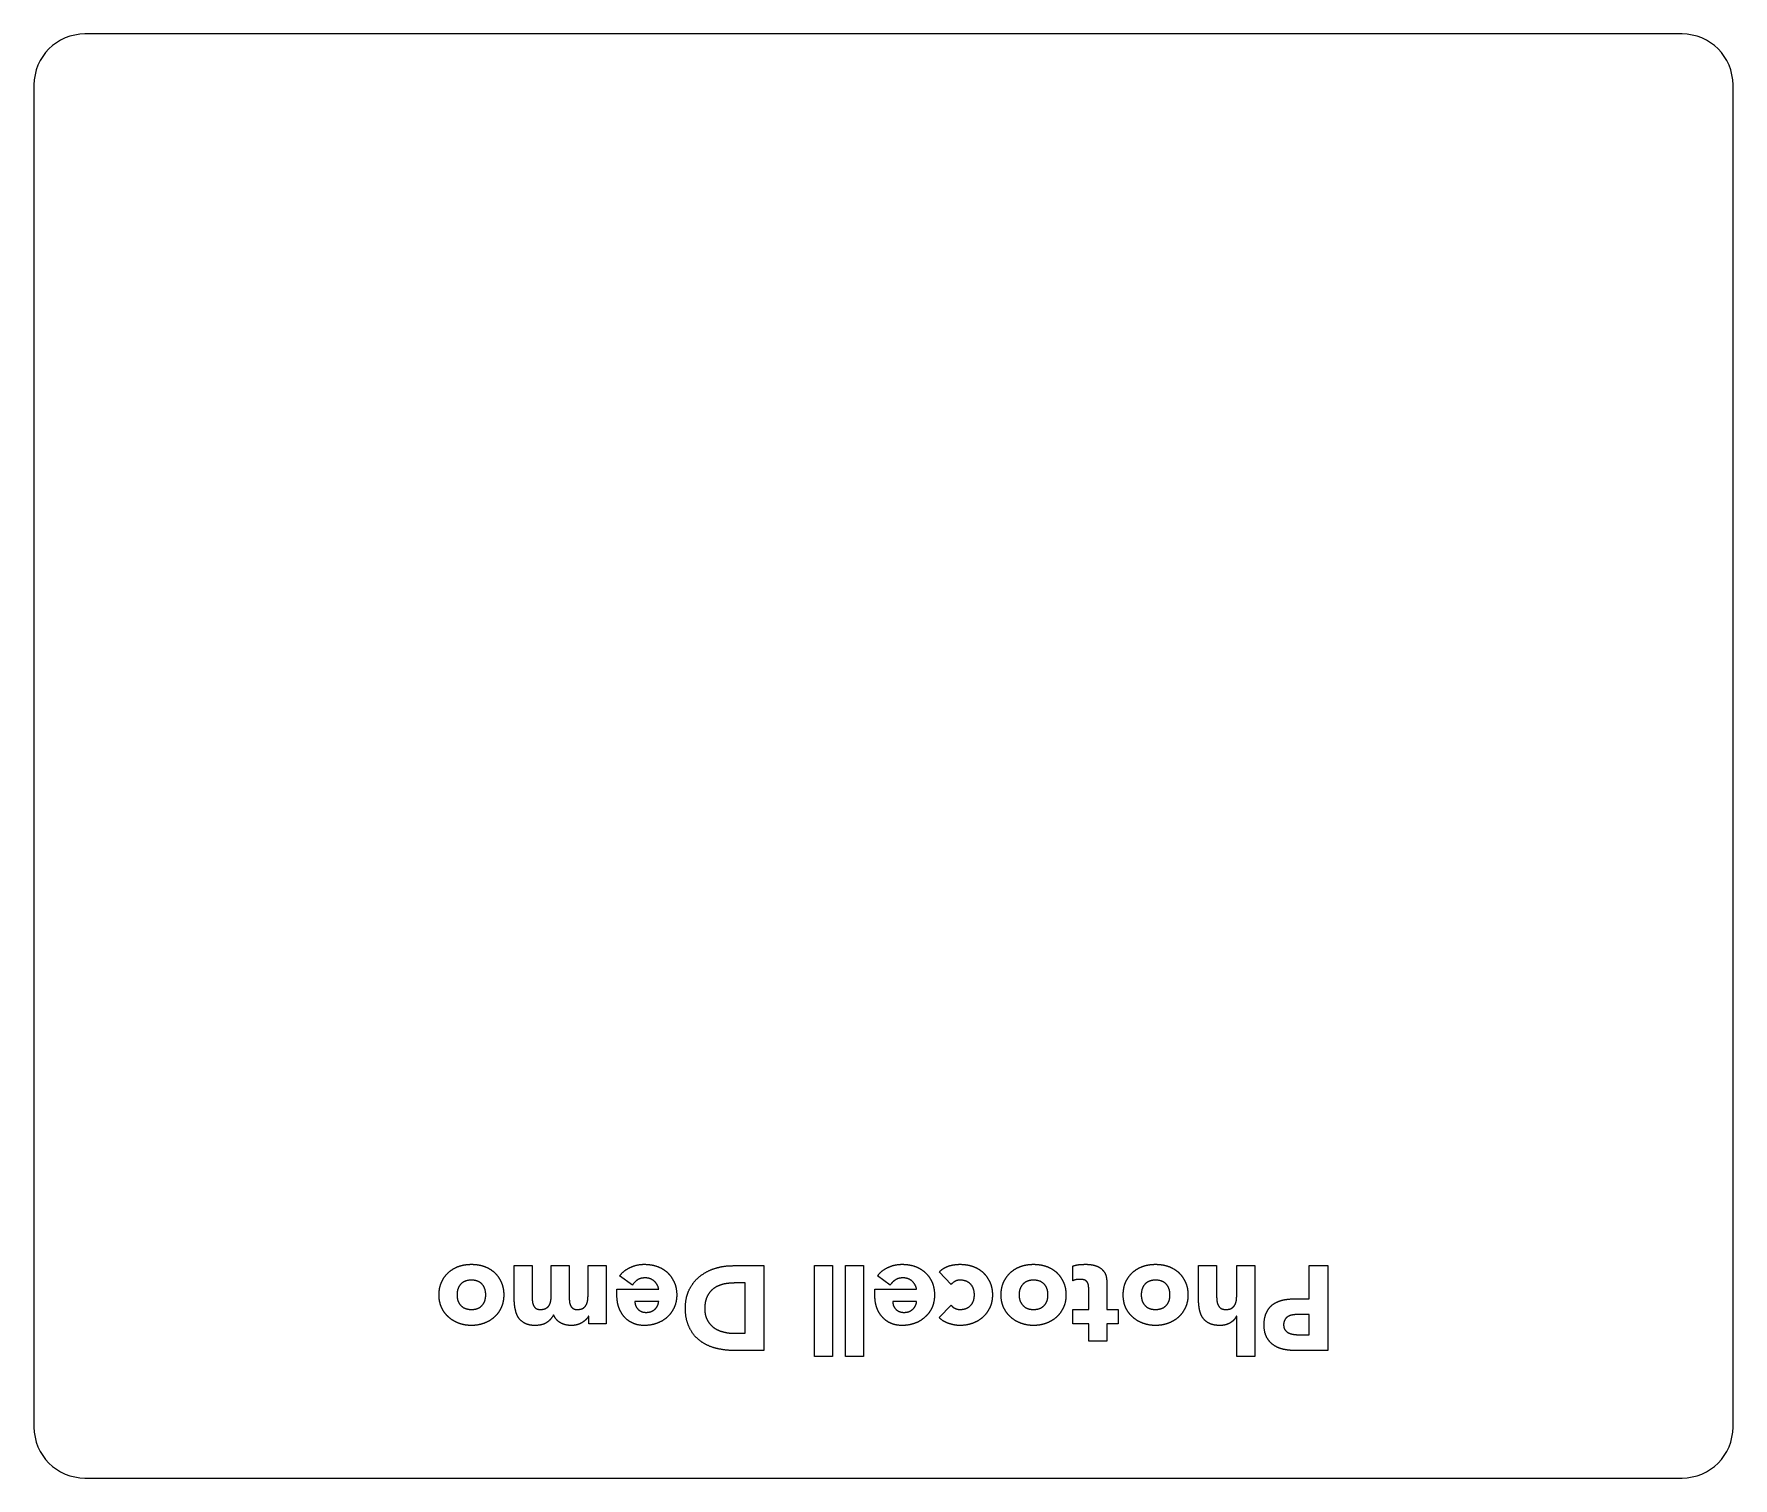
# Model space of a CAD drawing. Header units: millimetres. Extents: x -100 to 0, y 0 to 85.
import ezdxf

# ---------------------------------------------------------------- set-up
doc = ezdxf.new("R2010")
doc.units = ezdxf.units.MM
doc.layers.get('0').update_dxf_attribs({"linetype": 'CONTINUOUS'})

msp = doc.modelspace()

# ---------------------------------------------------------------- linework, layer by layer
for p, q in [((-100, 82), (-100, 3)), ((0, 3), (0, 82)), ((-71.73, 10.47), (-71.73, 12.5)), ((-71.73, 12.5), (-70.67, 12.5)), ((-70.67, 12.5), (-70.67, 10.5)), ((-69.56, 10.69), (-69.56, 12.5)), ((-69.56, 12.5), (-68.5, 12.5)), ((-68.5, 12.5), (-68.5, 10.69)), ((-67.39, 10.79), (-67.39, 12.5)), ((-67.39, 12.5), (-66.33, 12.5)), ((-66.33, 12.5), (-66.33, 9.07)), ((-58.85, 12.5), (-57.05, 12.5)), ((-57.05, 12.5), (-57.05, 7.5)), ((-54.06, 7.16), (-54.06, 12.5)), ((-54.06, 12.5), (-53, 12.5)), ((-53, 12.5), (-53, 7.16)), ((-52.23, 7.16), (-52.23, 12.5)), ((-52.23, 12.5), (-51.17, 12.5)), ((-51.17, 12.5), (-51.17, 7.16)), ((-46.02, 11.39), (-46.72, 12.13)), ((-38.85, 11.6), (-38.85, 12.48)), ((-31.46, 10.61), (-31.46, 12.5)), ((-31.46, 12.5), (-30.4, 12.5)), ((-30.4, 12.5), (-30.4, 10.82)), ((-29.21, 10.79), (-29.21, 12.5)), ((-29.21, 12.5), (-28.15, 12.5)), ((-28.15, 12.5), (-28.15, 7.16)), ((-24.94, 10.55), (-24.94, 12.5)), ((-24.94, 12.5), (-23.84, 12.5)), ((-23.84, 12.5), (-23.84, 7.5)), ((-65.69, 10.78), (-65.69, 11.12)), ((-65.69, 11.12), (-63.23, 11.12)), ((-64.78, 11.36), (-65.53, 11.91)), ((-58.15, 11.48), (-58.73, 11.48)), ((-58.15, 8.52), (-58.15, 11.48)), ((-50.51, 10.78), (-50.51, 11.12)), ((-50.51, 11.12), (-48.05, 11.12)), ((-49.61, 11.36), (-50.35, 11.91)), ((-37.92, 9.92), (-37.92, 11.06)), ((-36.86, 11.55), (-36.86, 9.92)), ((-63.23, 10.4), (-64.63, 10.4)), ((-48.05, 10.4), (-49.45, 10.4)), ((-46.72, 9.44), (-46.02, 10.18)), ((-25.75, 10.55), (-24.94, 10.55)), ((-67.35, 9.53), (-67.36, 9.53)), ((-67.35, 9.07), (-67.35, 9.53)), ((-66.33, 9.07), (-67.35, 9.07)), ((-38.85, 9.92), (-37.92, 9.92)), ((-38.85, 9.07), (-38.85, 9.92)), ((-37.92, 9.07), (-38.85, 9.07)), ((-37.92, 8.05), (-37.92, 9.07)), ((-36.86, 9.92), (-36.18, 9.92)), ((-36.18, 9.07), (-36.86, 9.07)), ((-36.86, 9.07), (-36.86, 8.05)), ((-36.18, 9.92), (-36.18, 9.07)), ((-29.21, 9.53), (-29.23, 9.53)), ((-29.21, 7.16), (-29.21, 9.53)), ((-24.94, 9.62), (-25.67, 9.62)), ((-24.94, 8.43), (-24.94, 9.62)), ((-58.8, 8.52), (-58.15, 8.52)), ((-36.86, 8.05), (-37.92, 8.05)), ((-25.5, 8.43), (-24.94, 8.43)), ((-57.05, 7.5), (-58.7, 7.5)), ((-53, 7.16), (-54.06, 7.16)), ((-51.17, 7.16), (-52.23, 7.16)), ((-28.15, 7.16), (-29.21, 7.16)), ((-23.84, 7.5), (-25.7, 7.5)), ((-97, 0), (-3, 0))]:
    msp.add_line(p, q)
msp.add_lwpolyline([(-3, 0, 0.41421), (0, 3), (0, 82, 0.41421), (-3, 85), (-97, 85, 0.41421), (-100, 82), (-100, 3, 0.41421), (-97, 0)], format="xyb", close=True)
for points in [[(-76.01, 11.53), (-75.87, 11.86), (-75.6, 12.1)], [(-75.6, 12.1), (-75.35, 12.33), (-75, 12.46)], [(-75, 12.46), (-74.65, 12.58), (-74.25, 12.58)], [(-74.25, 12.58), (-73.86, 12.58), (-73.51, 12.46)], [(-73.51, 12.46), (-73.16, 12.33), (-72.9, 12.1)], [(-72.9, 12.1), (-72.64, 11.86), (-72.5, 11.53)], [(-65.53, 11.91), (-65.27, 12.23), (-64.88, 12.41)], [(-64.88, 12.41), (-64.5, 12.58), (-64.08, 12.58)], [(-64.08, 12.58), (-63.68, 12.58), (-63.33, 12.46)], [(-63.33, 12.46), (-62.98, 12.33), (-62.72, 12.1)], [(-62.72, 12.1), (-62.47, 11.86), (-62.32, 11.53)], [(-60.82, 11.86), (-60.43, 12.18), (-59.92, 12.34)], [(-59.92, 12.34), (-59.41, 12.5), (-58.85, 12.5)], [(-50.35, 11.91), (-50.1, 12.23), (-49.71, 12.41)], [(-49.71, 12.41), (-49.32, 12.58), (-48.9, 12.58)], [(-48.9, 12.58), (-48.51, 12.58), (-48.15, 12.46)], [(-48.15, 12.46), (-47.81, 12.33), (-47.55, 12.1)], [(-47.55, 12.1), (-47.29, 11.86), (-47.14, 11.53)], [(-46.72, 12.13), (-46.47, 12.38), (-46.13, 12.49)], [(-46.13, 12.49), (-45.8, 12.58), (-45.5, 12.58)], [(-45.5, 12.58), (-45.1, 12.58), (-44.75, 12.46)], [(-44.75, 12.46), (-44.4, 12.33), (-44.14, 12.1)], [(-44.14, 12.1), (-43.89, 11.86), (-43.74, 11.53)], [(-42.93, 11.53), (-42.78, 11.86), (-42.52, 12.1)], [(-42.52, 12.1), (-42.26, 12.33), (-41.91, 12.46)], [(-41.91, 12.46), (-41.56, 12.58), (-41.17, 12.58)], [(-41.17, 12.58), (-40.77, 12.58), (-40.42, 12.46)], [(-40.42, 12.46), (-40.07, 12.33), (-39.81, 12.1)], [(-39.81, 12.1), (-39.56, 11.86), (-39.41, 11.53)], [(-38.85, 12.48), (-38.68, 12.54), (-38.49, 12.56)], [(-38.49, 12.56), (-38.29, 12.58), (-38.11, 12.58)], [(-38.11, 12.58), (-37.84, 12.58), (-37.62, 12.53)], [(-37.62, 12.53), (-37.39, 12.47), (-37.22, 12.35)], [(-37.22, 12.35), (-37.05, 12.22), (-36.95, 12.03)], [(-36.95, 12.03), (-36.86, 11.83), (-36.86, 11.55)], [(-35.75, 11.53), (-35.6, 11.86), (-35.34, 12.1)], [(-35.34, 12.1), (-35.08, 12.33), (-34.73, 12.46)], [(-34.73, 12.46), (-34.38, 12.58), (-33.99, 12.58)], [(-33.99, 12.58), (-33.59, 12.58), (-33.24, 12.46)], [(-33.24, 12.46), (-32.89, 12.33), (-32.63, 12.1)], [(-32.63, 12.1), (-32.38, 11.86), (-32.23, 11.53)], [(-76.16, 10.78), (-76.16, 11.19), (-76.01, 11.53)], [(-74.88, 11.41), (-75.1, 11.17), (-75.1, 10.78)], [(-74.25, 11.65), (-74.66, 11.65), (-74.88, 11.41)], [(-73.63, 11.41), (-73.85, 11.65), (-74.25, 11.65)], [(-73.41, 10.78), (-73.41, 11.17), (-73.63, 11.41)], [(-72.5, 11.53), (-72.35, 11.19), (-72.35, 10.78)], [(-64.47, 11.67), (-64.65, 11.55), (-64.78, 11.36)], [(-64.03, 11.78), (-64.29, 11.78), (-64.47, 11.67)], [(-63.51, 11.6), (-63.72, 11.78), (-64.03, 11.78)], [(-63.23, 11.12), (-63.29, 11.42), (-63.51, 11.6)], [(-62.32, 11.53), (-62.17, 11.19), (-62.17, 10.78)], [(-61.66, 10.01), (-61.66, 10.62), (-61.43, 11.09)], [(-61.43, 11.09), (-61.2, 11.55), (-60.82, 11.86)], [(-60, 11.15), (-60.24, 10.97), (-60.38, 10.68)], [(-59.43, 11.41), (-59.76, 11.33), (-60, 11.15)], [(-58.73, 11.48), (-59.11, 11.48), (-59.43, 11.41)], [(-49.29, 11.67), (-49.47, 11.55), (-49.61, 11.36)], [(-48.85, 11.78), (-49.11, 11.78), (-49.29, 11.67)], [(-48.33, 11.6), (-48.54, 11.78), (-48.85, 11.78)], [(-48.05, 11.12), (-48.12, 11.42), (-48.33, 11.6)], [(-47.14, 11.53), (-47, 11.19), (-47, 10.78)], [(-45.8, 11.57), (-45.93, 11.5), (-46.02, 11.39)], [(-45.5, 11.65), (-45.67, 11.65), (-45.8, 11.57)], [(-44.87, 11.41), (-45.1, 11.65), (-45.5, 11.65)], [(-44.65, 10.78), (-44.65, 11.17), (-44.87, 11.41)], [(-43.74, 11.53), (-43.59, 11.19), (-43.59, 10.78)], [(-43.08, 10.78), (-43.08, 11.19), (-42.93, 11.53)], [(-41.79, 11.41), (-42.02, 11.17), (-42.02, 10.78)], [(-41.17, 11.65), (-41.57, 11.65), (-41.79, 11.41)], [(-40.54, 11.41), (-40.77, 11.65), (-41.17, 11.65)], [(-40.32, 10.78), (-40.32, 11.17), (-40.54, 11.41)], [(-39.41, 11.53), (-39.26, 11.19), (-39.26, 10.78)], [(-38.64, 11.68), (-38.78, 11.66), (-38.85, 11.6)], [(-38.42, 11.69), (-38.51, 11.69), (-38.64, 11.68)], [(-38.15, 11.65), (-38.25, 11.69), (-38.42, 11.69)], [(-38, 11.52), (-38.05, 11.6), (-38.15, 11.65)], [(-37.93, 11.32), (-37.95, 11.43), (-38, 11.52)], [(-37.92, 11.06), (-37.92, 11.2), (-37.93, 11.32)], [(-35.89, 10.78), (-35.89, 11.19), (-35.75, 11.53)], [(-34.61, 11.41), (-34.83, 11.17), (-34.83, 10.78)], [(-33.99, 11.65), (-34.39, 11.65), (-34.61, 11.41)], [(-33.36, 11.41), (-33.58, 11.65), (-33.99, 11.65)], [(-33.14, 10.78), (-33.14, 11.17), (-33.36, 11.41)], [(-32.23, 11.53), (-32.08, 11.19), (-32.08, 10.78)], [(-76.01, 10.04), (-76.16, 10.37), (-76.16, 10.78)], [(-75.6, 9.48), (-75.87, 9.71), (-76.01, 10.04)], [(-75.1, 10.78), (-75.1, 10.4), (-74.88, 10.16)], [(-74.88, 10.16), (-74.66, 9.92), (-74.25, 9.92)], [(-74.25, 9.92), (-73.85, 9.92), (-73.63, 10.16)], [(-73.63, 10.16), (-73.41, 10.4), (-73.41, 10.78)], [(-72.5, 10.04), (-72.64, 9.71), (-72.9, 9.48)], [(-72.35, 10.78), (-72.35, 10.37), (-72.5, 10.04)], [(-71.66, 9.89), (-71.73, 10.16), (-71.73, 10.47)], [(-70.67, 10.5), (-70.67, 10.26), (-70.56, 10.09)], [(-70.56, 10.09), (-70.46, 9.92), (-70.2, 9.92)], [(-69.89, 9.98), (-69.77, 10.04), (-69.69, 10.14)], [(-69.69, 10.14), (-69.62, 10.25), (-69.59, 10.39)], [(-69.59, 10.39), (-69.56, 10.53), (-69.56, 10.69)], [(-68.5, 10.69), (-68.5, 10.59), (-68.49, 10.46)], [(-68.49, 10.46), (-68.49, 10.32), (-68.44, 10.2)], [(-68.44, 10.2), (-68.4, 10.08), (-68.3, 10)], [(-68.3, 10), (-68.21, 9.92), (-68.03, 9.92)], [(-67.69, 9.99), (-67.57, 10.06), (-67.5, 10.19)], [(-67.5, 10.19), (-67.43, 10.31), (-67.41, 10.47)], [(-67.41, 10.47), (-67.39, 10.62), (-67.39, 10.79)], [(-65.58, 10.04), (-65.69, 10.37), (-65.69, 10.78)], [(-65.25, 9.48), (-65.46, 9.71), (-65.58, 10.04)], [(-64.63, 10.4), (-64.64, 10.13), (-64.45, 9.94)], [(-63.44, 9.95), (-63.34, 10.04), (-63.29, 10.16)], [(-63.29, 10.16), (-63.24, 10.27), (-63.23, 10.4)], [(-62.32, 10.04), (-62.47, 9.71), (-62.72, 9.48)], [(-62.17, 10.78), (-62.17, 10.37), (-62.32, 10.04)], [(-61.42, 8.85), (-61.66, 9.33), (-61.66, 10.01)], [(-60.38, 10.68), (-60.52, 10.38), (-60.52, 9.96)], [(-50.4, 10.04), (-50.51, 10.37), (-50.51, 10.78)], [(-50.07, 9.48), (-50.29, 9.71), (-50.4, 10.04)], [(-49.45, 10.4), (-49.46, 10.13), (-49.28, 9.94)], [(-48.26, 9.95), (-48.17, 10.04), (-48.11, 10.16)], [(-48.11, 10.16), (-48.06, 10.27), (-48.05, 10.4)], [(-47.14, 10.04), (-47.29, 9.71), (-47.55, 9.48)], [(-47, 10.78), (-47, 10.37), (-47.14, 10.04)], [(-46.02, 10.18), (-45.94, 10.06), (-45.8, 9.99)], [(-45.5, 9.92), (-45.1, 9.92), (-44.87, 10.16)], [(-44.87, 10.16), (-44.65, 10.4), (-44.65, 10.78)], [(-43.74, 10.04), (-43.89, 9.71), (-44.14, 9.48)], [(-43.59, 10.78), (-43.59, 10.37), (-43.74, 10.04)], [(-42.93, 10.04), (-43.08, 10.37), (-43.08, 10.78)], [(-42.52, 9.48), (-42.78, 9.71), (-42.93, 10.04)], [(-42.02, 10.78), (-42.02, 10.4), (-41.79, 10.16)], [(-41.79, 10.16), (-41.57, 9.92), (-41.17, 9.92)], [(-41.17, 9.92), (-40.77, 9.92), (-40.54, 10.16)], [(-40.54, 10.16), (-40.32, 10.4), (-40.32, 10.78)], [(-39.41, 10.04), (-39.56, 9.71), (-39.81, 9.48)], [(-39.26, 10.78), (-39.26, 10.37), (-39.41, 10.04)], [(-35.75, 10.04), (-35.89, 10.37), (-35.89, 10.78)], [(-35.34, 9.48), (-35.6, 9.71), (-35.75, 10.04)], [(-34.83, 10.78), (-34.83, 10.4), (-34.61, 10.16)], [(-34.61, 10.16), (-34.39, 9.92), (-33.99, 9.92)], [(-33.99, 9.92), (-33.58, 9.92), (-33.36, 10.16)], [(-33.36, 10.16), (-33.14, 10.4), (-33.14, 10.78)], [(-32.23, 10.04), (-32.38, 9.71), (-32.63, 9.48)], [(-32.08, 10.78), (-32.08, 10.37), (-32.23, 10.04)], [(-31.41, 9.96), (-31.46, 10.26), (-31.46, 10.61)], [(-30.4, 10.82), (-30.4, 10.67), (-30.38, 10.52)], [(-30.38, 10.52), (-30.38, 10.35), (-30.32, 10.22)], [(-30.32, 10.22), (-30.27, 10.08), (-30.16, 10)], [(-30.16, 10), (-30.05, 9.92), (-29.85, 9.92)], [(-29.52, 9.99), (-29.39, 10.06), (-29.32, 10.19)], [(-29.32, 10.19), (-29.25, 10.31), (-29.23, 10.47)], [(-29.23, 10.47), (-29.21, 10.62), (-29.21, 10.79)], [(-27.45, 9.75), (-27.31, 10.05), (-27.07, 10.23)], [(-27.07, 10.23), (-26.82, 10.4), (-26.48, 10.48)], [(-26.48, 10.48), (-26.14, 10.55), (-25.75, 10.55)], [(-75, 9.11), (-75.35, 9.24), (-75.6, 9.48)], [(-74.25, 8.98), (-74.65, 8.98), (-75, 9.11)], [(-73.51, 9.11), (-73.86, 8.98), (-74.25, 8.98)], [(-72.9, 9.48), (-73.16, 9.24), (-73.51, 9.11)], [(-71.47, 9.42), (-71.61, 9.62), (-71.66, 9.89)], [(-71.09, 9.1), (-71.33, 9.22), (-71.47, 9.42)], [(-70.51, 8.98), (-70.86, 8.98), (-71.09, 9.1)], [(-69.87, 9.12), (-70.13, 8.98), (-70.51, 8.98)], [(-70.2, 9.92), (-70.02, 9.92), (-69.89, 9.98)], [(-69.42, 9.6), (-69.61, 9.27), (-69.87, 9.12)], [(-69, 9.13), (-69.28, 9.28), (-69.42, 9.6)], [(-68.37, 8.98), (-68.73, 8.98), (-69, 9.13)], [(-68.01, 9.03), (-68.17, 8.98), (-68.37, 8.98)], [(-68.03, 9.92), (-67.82, 9.92), (-67.69, 9.99)], [(-67.72, 9.16), (-67.85, 9.08), (-68.01, 9.03)], [(-67.5, 9.34), (-67.6, 9.24), (-67.72, 9.16)], [(-67.36, 9.53), (-67.41, 9.44), (-67.5, 9.34)], [(-64.74, 9.11), (-65.05, 9.24), (-65.25, 9.48)], [(-64.08, 8.98), (-64.45, 8.98), (-64.74, 9.11)], [(-64.45, 9.94), (-64.27, 9.75), (-63.98, 9.75)], [(-63.33, 9.11), (-63.68, 8.98), (-64.08, 8.98)], [(-63.98, 9.75), (-63.8, 9.75), (-63.67, 9.8)], [(-63.67, 9.8), (-63.53, 9.86), (-63.44, 9.95)], [(-62.72, 9.48), (-62.98, 9.24), (-63.33, 9.11)], [(-60.52, 9.96), (-60.52, 9.59), (-60.38, 9.32)], [(-60.38, 9.32), (-60.24, 9.05), (-60.01, 8.87)], [(-49.57, 9.11), (-49.87, 9.24), (-50.07, 9.48)], [(-48.9, 8.98), (-49.27, 8.98), (-49.57, 9.11)], [(-49.28, 9.94), (-49.09, 9.75), (-48.8, 9.75)], [(-48.15, 9.11), (-48.51, 8.98), (-48.9, 8.98)], [(-48.8, 9.75), (-48.63, 9.75), (-48.49, 9.8)], [(-48.49, 9.8), (-48.36, 9.86), (-48.26, 9.95)], [(-47.55, 9.48), (-47.81, 9.24), (-48.15, 9.11)], [(-46.13, 9.09), (-46.47, 9.19), (-46.72, 9.44)], [(-45.5, 8.98), (-45.8, 8.98), (-46.13, 9.09)], [(-45.8, 9.99), (-45.66, 9.92), (-45.5, 9.92)], [(-44.75, 9.11), (-45.1, 8.98), (-45.5, 8.98)], [(-44.14, 9.48), (-44.4, 9.24), (-44.75, 9.11)], [(-41.91, 9.11), (-42.26, 9.24), (-42.52, 9.48)], [(-41.17, 8.98), (-41.56, 8.98), (-41.91, 9.11)], [(-40.42, 9.11), (-40.77, 8.98), (-41.17, 8.98)], [(-39.81, 9.48), (-40.07, 9.24), (-40.42, 9.11)], [(-34.73, 9.11), (-35.08, 9.24), (-35.34, 9.48)], [(-33.99, 8.98), (-34.38, 8.98), (-34.73, 9.11)], [(-33.24, 9.11), (-33.59, 8.98), (-33.99, 8.98)], [(-32.63, 9.48), (-32.89, 9.24), (-33.24, 9.11)], [(-31.22, 9.45), (-31.36, 9.67), (-31.41, 9.96)], [(-30.84, 9.11), (-31.08, 9.23), (-31.22, 9.45)], [(-30.19, 8.98), (-30.59, 8.98), (-30.84, 9.11)], [(-29.83, 9.03), (-30, 8.98), (-30.19, 8.98)], [(-29.85, 9.92), (-29.64, 9.92), (-29.52, 9.99)], [(-29.55, 9.16), (-29.67, 9.08), (-29.83, 9.03)], [(-29.35, 9.34), (-29.43, 9.24), (-29.55, 9.16)], [(-29.23, 9.53), (-29.26, 9.44), (-29.35, 9.34)], [(-27.6, 9.02), (-27.6, 9.46), (-27.45, 9.75)], [(-27.44, 8.28), (-27.6, 8.57), (-27.6, 9.02)], [(-26.38, 9.31), (-26.45, 9.19), (-26.45, 9.02)], [(-26.45, 9.02), (-26.45, 8.83), (-26.36, 8.71)], [(-26.2, 9.5), (-26.32, 9.43), (-26.38, 9.31)], [(-25.96, 9.59), (-26.1, 9.56), (-26.2, 9.5)], [(-25.67, 9.62), (-25.82, 9.62), (-25.96, 9.59)], [(-60.79, 8.07), (-61.19, 8.37), (-61.42, 8.85)], [(-59.84, 7.63), (-60.38, 7.77), (-60.79, 8.07)], [(-60.01, 8.87), (-59.78, 8.69), (-59.46, 8.61)], [(-59.46, 8.61), (-59.15, 8.52), (-58.8, 8.52)], [(-27.03, 7.82), (-27.29, 7.99), (-27.44, 8.28)], [(-26.36, 8.71), (-26.27, 8.59), (-26.13, 8.53)], [(-26.13, 8.53), (-26, 8.47), (-25.83, 8.45)], [(-25.83, 8.45), (-25.66, 8.43), (-25.5, 8.43)], [(-58.7, 7.5), (-59.3, 7.5), (-59.84, 7.63)], [(-26.43, 7.57), (-26.78, 7.64), (-27.03, 7.82)], [(-25.7, 7.5), (-26.08, 7.5), (-26.43, 7.57)]]:
    msp.add_open_spline(points, degree=2)

doc.saveas('drawing.dxf')
